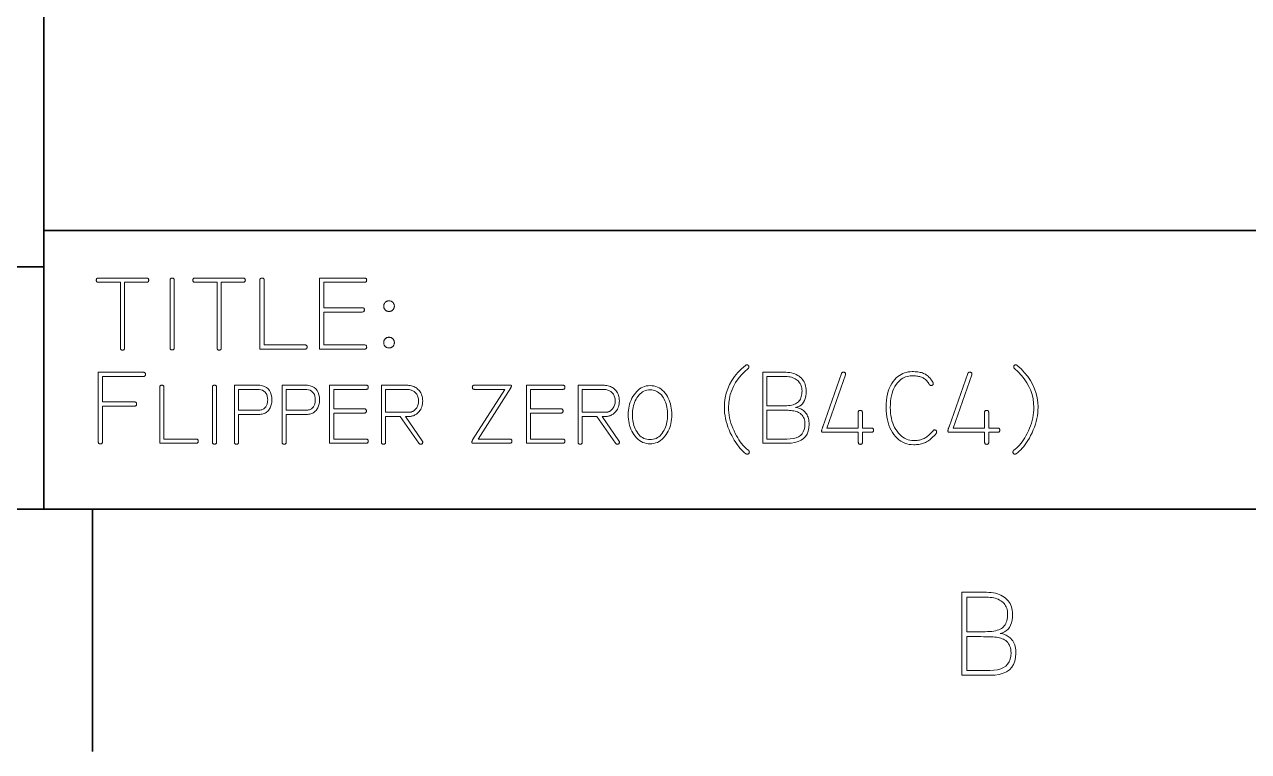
# Model space of a CAD drawing. Extents: x 0 to 297, y 0 to 210.
# Drawn here: x 145.7 to 196.2, y 0 to 30 of the extents above; entities that cross this region are included whole.
import ezdxf

# ---------------------------------------------------------------- set-up
doc = ezdxf.new("R2010")
doc.units = 0

msp = doc.modelspace()

# ---------------------------------------------------------------- linework, layer by layer
at = {"color": 7, "lineweight": 35}
for p, q in [((146.5, 10), (146.5, 60)), ((146.5, 21.5), (287, 21.5)), ((76.5, 20), (146.5, 20)), ((10, 10), (287, 10)), ((146.5, 10), (287, 10))]:
    msp.add_line(p, q, dxfattribs=at)
at = {"color": 7, "lineweight": 35, "ltscale": 0.25}
msp.add_line((148.5, 10), (148.5, 0), dxfattribs=at)
at = {"color": 7, "lineweight": 13}
for points in [[(150.738, 19.361), (149.829, 19.361), (149.829, 16.652), (149.828, 16.635), (149.826, 16.62), (149.821, 16.607), (149.815, 16.596), (149.807, 16.587), (149.798, 16.579), (149.787, 16.573), (149.774, 16.568), (149.759, 16.566), (149.742, 16.565), (149.726, 16.566), (149.711, 16.568), (149.698, 16.573), (149.687, 16.579), (149.677, 16.587), (149.67, 16.596), (149.664, 16.607), (149.659, 16.62), (149.657, 16.635), (149.656, 16.652), (149.656, 19.361), (148.747, 19.361), (148.73, 19.362), (148.716, 19.365), (148.703, 19.369), (148.691, 19.375), (148.682, 19.383), (148.674, 19.393), (148.668, 19.404), (148.664, 19.417), (148.661, 19.432), (148.66, 19.448), (148.661, 19.465), (148.664, 19.479), (148.668, 19.492), (148.674, 19.503), (148.682, 19.513), (148.691, 19.521), (148.703, 19.527), (148.716, 19.531), (148.73, 19.534), (148.747, 19.535), (150.738, 19.535), (150.755, 19.534), (150.769, 19.531), (150.782, 19.527), (150.794, 19.521), (150.803, 19.513), (150.811, 19.503), (150.817, 19.492), (150.821, 19.479), (150.824, 19.465), (150.825, 19.448), (150.824, 19.432), (150.821, 19.417), (150.817, 19.404), (150.811, 19.393), (150.803, 19.383), (150.794, 19.375), (150.782, 19.369), (150.769, 19.365), (150.755, 19.362)], [(151.881, 16.656), (151.88, 16.639), (151.877, 16.625), (151.873, 16.612), (151.867, 16.6), (151.859, 16.591), (151.85, 16.583), (151.839, 16.577), (151.826, 16.573), (151.811, 16.57), (151.794, 16.569), (151.778, 16.57), (151.763, 16.573), (151.75, 16.577), (151.739, 16.583), (151.729, 16.591), (151.722, 16.6), (151.716, 16.612), (151.711, 16.625), (151.709, 16.639), (151.708, 16.656), (151.708, 19.452), (151.709, 19.469), (151.711, 19.484), (151.716, 19.497), (151.722, 19.508), (151.729, 19.517), (151.739, 19.525), (151.75, 19.531), (151.763, 19.535), (151.778, 19.538), (151.794, 19.539), (151.811, 19.538), (151.826, 19.535), (151.839, 19.531), (151.85, 19.525), (151.859, 19.517), (151.867, 19.508), (151.873, 19.497), (151.877, 19.484), (151.88, 19.469), (151.881, 19.452)], [(154.725, 19.361), (153.816, 19.361), (153.816, 16.652), (153.815, 16.635), (153.813, 16.62), (153.808, 16.607), (153.802, 16.596), (153.794, 16.587), (153.785, 16.579), (153.774, 16.573), (153.761, 16.568), (153.746, 16.566), (153.729, 16.565), (153.713, 16.566), (153.698, 16.568), (153.685, 16.573), (153.674, 16.579), (153.665, 16.587), (153.657, 16.596), (153.651, 16.607), (153.646, 16.62), (153.644, 16.635), (153.643, 16.652), (153.643, 19.361), (152.734, 19.361), (152.717, 19.362), (152.703, 19.365), (152.69, 19.369), (152.678, 19.375), (152.669, 19.383), (152.661, 19.393), (152.655, 19.404), (152.651, 19.417), (152.648, 19.432), (152.647, 19.448), (152.648, 19.465), (152.651, 19.479), (152.655, 19.492), (152.661, 19.503), (152.669, 19.513), (152.678, 19.521), (152.69, 19.527), (152.703, 19.531), (152.717, 19.534), (152.734, 19.535), (154.725, 19.535), (154.742, 19.534), (154.756, 19.531), (154.769, 19.527), (154.781, 19.521), (154.79, 19.513), (154.798, 19.503), (154.804, 19.492), (154.808, 19.479), (154.811, 19.465), (154.812, 19.448), (154.811, 19.432), (154.808, 19.417), (154.804, 19.404), (154.798, 19.393), (154.79, 19.383), (154.781, 19.375), (154.769, 19.369), (154.756, 19.365), (154.742, 19.362)], [(157.275, 16.604), (155.413, 16.604), (155.413, 19.452), (155.414, 19.469), (155.417, 19.484), (155.421, 19.497), (155.427, 19.508), (155.435, 19.517), (155.445, 19.525), (155.456, 19.531), (155.469, 19.535), (155.484, 19.538), (155.5, 19.539), (155.516, 19.538), (155.531, 19.535), (155.544, 19.531), (155.555, 19.525), (155.565, 19.517), (155.573, 19.508), (155.579, 19.497), (155.583, 19.484), (155.586, 19.469), (155.587, 19.452), (155.587, 16.777), (157.275, 16.777), (157.291, 16.776), (157.306, 16.774), (157.319, 16.769), (157.33, 16.763), (157.34, 16.755), (157.348, 16.746), (157.354, 16.735), (157.358, 16.722), (157.361, 16.707), (157.361, 16.69), (157.361, 16.674), (157.358, 16.659), (157.354, 16.646), (157.348, 16.635), (157.34, 16.626), (157.33, 16.618), (157.319, 16.612), (157.306, 16.607), (157.291, 16.605)], [(159.734, 16.604), (157.872, 16.604), (157.872, 19.535), (159.734, 19.535), (159.75, 19.534), (159.765, 19.531), (159.778, 19.527), (159.789, 19.521), (159.799, 19.513), (159.806, 19.503), (159.813, 19.492), (159.817, 19.479), (159.819, 19.465), (159.82, 19.448), (159.819, 19.432), (159.817, 19.417), (159.813, 19.404), (159.806, 19.393), (159.799, 19.383), (159.789, 19.375), (159.778, 19.369), (159.765, 19.365), (159.75, 19.362), (159.734, 19.361), (158.045, 19.361), (158.045, 18.31), (159.639, 18.31), (159.655, 18.309), (159.67, 18.306), (159.683, 18.302), (159.694, 18.296), (159.703, 18.288), (159.711, 18.278), (159.717, 18.267), (159.722, 18.254), (159.724, 18.239), (159.725, 18.223), (159.724, 18.206), (159.722, 18.192), (159.717, 18.179), (159.711, 18.168), (159.703, 18.158), (159.694, 18.15), (159.683, 18.144), (159.67, 18.14), (159.655, 18.137), (159.639, 18.136), (158.045, 18.136), (158.045, 16.777), (159.734, 16.777), (159.75, 16.776), (159.765, 16.774), (159.778, 16.769), (159.789, 16.763), (159.799, 16.755), (159.806, 16.746), (159.813, 16.735), (159.817, 16.722), (159.819, 16.707), (159.82, 16.69), (159.819, 16.674), (159.817, 16.659), (159.813, 16.646), (159.806, 16.635), (159.799, 16.626), (159.789, 16.618), (159.778, 16.612), (159.765, 16.607), (159.75, 16.605)], [(160.963, 18.379), (160.963, 18.361), (160.961, 18.343), (160.957, 18.327), (160.953, 18.31), (160.947, 18.294), (160.94, 18.279), (160.931, 18.264), (160.922, 18.25), (160.911, 18.236), (160.898, 18.223), (160.885, 18.211), (160.871, 18.2), (160.857, 18.19), (160.842, 18.181), (160.827, 18.174), (160.811, 18.168), (160.795, 18.164), (160.778, 18.161), (160.76, 18.159), (160.742, 18.158), (160.725, 18.159), (160.707, 18.161), (160.69, 18.164), (160.674, 18.168), (160.658, 18.174), (160.643, 18.181), (160.628, 18.19), (160.614, 18.2), (160.6, 18.211), (160.587, 18.223), (160.574, 18.236), (160.563, 18.25), (160.553, 18.264), (160.545, 18.279), (160.538, 18.294), (160.532, 18.31), (160.527, 18.327), (160.524, 18.343), (160.522, 18.361), (160.522, 18.379), (160.522, 18.397), (160.524, 18.414), (160.527, 18.431), (160.532, 18.447), (160.538, 18.463), (160.545, 18.479), (160.553, 18.493), (160.563, 18.508), (160.574, 18.521), (160.587, 18.535), (160.6, 18.547), (160.614, 18.558), (160.628, 18.568), (160.643, 18.576), (160.658, 18.583), (160.674, 18.589), (160.69, 18.594), (160.707, 18.597), (160.725, 18.599), (160.742, 18.6), (160.76, 18.599), (160.778, 18.597), (160.795, 18.594), (160.811, 18.589), (160.827, 18.583), (160.842, 18.576), (160.857, 18.568), (160.871, 18.558), (160.885, 18.547), (160.898, 18.535), (160.911, 18.521), (160.922, 18.508), (160.931, 18.493), (160.94, 18.479), (160.947, 18.463), (160.953, 18.447), (160.957, 18.431), (160.961, 18.414), (160.963, 18.397)], [(160.963, 16.872), (160.963, 16.854), (160.961, 16.837), (160.957, 16.82), (160.953, 16.804), (160.947, 16.788), (160.94, 16.773), (160.931, 16.758), (160.922, 16.743), (160.911, 16.73), (160.898, 16.716), (160.885, 16.704), (160.871, 16.693), (160.857, 16.683), (160.842, 16.675), (160.827, 16.668), (160.811, 16.662), (160.795, 16.657), (160.778, 16.654), (160.76, 16.652), (160.742, 16.652), (160.725, 16.652), (160.707, 16.654), (160.69, 16.657), (160.674, 16.662), (160.658, 16.668), (160.643, 16.675), (160.628, 16.683), (160.614, 16.693), (160.6, 16.704), (160.587, 16.716), (160.574, 16.73), (160.563, 16.743), (160.553, 16.758), (160.545, 16.773), (160.538, 16.788), (160.532, 16.804), (160.527, 16.82), (160.524, 16.837), (160.522, 16.854), (160.522, 16.872), (160.522, 16.89), (160.524, 16.908), (160.527, 16.925), (160.532, 16.941), (160.538, 16.957), (160.545, 16.972), (160.553, 16.987), (160.563, 17.001), (160.574, 17.015), (160.587, 17.028), (160.6, 17.04), (160.614, 17.052), (160.628, 17.061), (160.643, 17.07), (160.658, 17.077), (160.674, 17.083), (160.69, 17.087), (160.707, 17.09), (160.725, 17.092), (160.742, 17.093), (160.76, 17.092), (160.778, 17.09), (160.795, 17.087), (160.811, 17.083), (160.827, 17.077), (160.842, 17.07), (160.857, 17.061), (160.871, 17.052), (160.885, 17.04), (160.898, 17.028), (160.911, 17.015), (160.922, 17.001), (160.931, 16.987), (160.94, 16.972), (160.947, 16.957), (160.953, 16.941), (160.957, 16.925), (160.961, 16.908), (160.963, 16.89)], [(175.574, 12.429), (175.581, 12.423), (175.588, 12.417), (175.593, 12.411), (175.599, 12.405), (175.603, 12.398), (175.606, 12.391), (175.609, 12.384), (175.611, 12.376), (175.612, 12.368), (175.613, 12.359), (175.612, 12.343), (175.609, 12.328), (175.604, 12.315), (175.598, 12.304), (175.59, 12.294), (175.58, 12.287), (175.568, 12.281), (175.554, 12.276), (175.539, 12.274), (175.522, 12.273), (175.516, 12.273), (175.511, 12.273), (175.506, 12.274), (175.501, 12.275), (175.496, 12.277), (175.49, 12.279), (175.485, 12.281), (175.48, 12.284), (175.475, 12.287), (175.47, 12.29), (175.406, 12.34), (175.344, 12.395), (175.283, 12.455), (175.222, 12.521), (175.163, 12.593), (175.106, 12.67), (175.049, 12.753), (174.993, 12.841), (174.939, 12.935), (174.885, 13.035), (174.828, 13.152), (174.776, 13.27), (174.731, 13.387), (174.691, 13.504), (174.658, 13.621), (174.631, 13.738), (174.61, 13.855), (174.594, 13.971), (174.585, 14.087), (174.582, 14.203), (174.591, 14.402), (174.617, 14.595), (174.66, 14.783), (174.721, 14.965), (174.799, 15.141), (174.894, 15.311), (175.007, 15.476), (175.136, 15.634), (175.284, 15.788), (175.448, 15.935), (175.453, 15.939), (175.459, 15.943), (175.464, 15.946), (175.47, 15.949), (175.475, 15.951), (175.481, 15.953), (175.487, 15.955), (175.492, 15.956), (175.498, 15.956), (175.504, 15.957), (175.521, 15.956), (175.535, 15.953), (175.548, 15.949), (175.56, 15.942), (175.569, 15.934), (175.577, 15.924), (175.583, 15.912), (175.587, 15.899), (175.59, 15.883), (175.591, 15.866), (175.591, 15.859), (175.59, 15.852), (175.588, 15.846), (175.586, 15.839), (175.583, 15.833), (175.58, 15.827), (175.576, 15.822), (175.572, 15.816), (175.566, 15.81), (175.561, 15.805), (175.408, 15.668), (175.271, 15.525), (175.15, 15.377), (175.045, 15.224), (174.957, 15.066), (174.884, 14.903), (174.828, 14.735), (174.788, 14.561), (174.763, 14.383), (174.755, 14.199), (174.758, 14.093), (174.766, 13.986), (174.78, 13.878), (174.8, 13.771), (174.825, 13.663), (174.855, 13.555), (174.891, 13.447), (174.933, 13.339), (174.98, 13.23), (175.032, 13.121), (175.082, 13.029), (175.132, 12.941), (175.183, 12.859), (175.235, 12.782), (175.289, 12.71), (175.344, 12.643), (175.399, 12.582), (175.456, 12.526), (175.514, 12.474)], [(183.323, 13.126), (183.279, 13.074), (183.236, 13.026), (183.192, 12.982), (183.149, 12.94), (183.105, 12.902), (183.061, 12.866), (183.017, 12.834), (182.973, 12.806), (182.929, 12.78), (182.885, 12.758), (182.845, 12.739), (182.802, 12.722), (182.758, 12.707), (182.711, 12.694), (182.663, 12.683), (182.614, 12.674), (182.562, 12.667), (182.508, 12.662), (182.453, 12.659), (182.396, 12.658), (182.298, 12.662), (182.204, 12.675), (182.113, 12.696), (182.026, 12.726), (181.943, 12.764), (181.863, 12.81), (181.786, 12.865), (181.713, 12.928), (181.644, 13), (181.578, 13.08), (181.517, 13.167), (181.463, 13.26), (181.415, 13.358), (181.373, 13.462), (181.338, 13.571), (181.309, 13.686), (181.286, 13.806), (181.27, 13.931), (181.261, 14.062), (181.258, 14.199), (181.261, 14.348), (181.272, 14.489), (181.29, 14.623), (181.315, 14.75), (181.347, 14.869), (181.387, 14.981), (181.434, 15.085), (181.488, 15.183), (181.549, 15.273), (181.617, 15.355), (181.677, 15.416), (181.739, 15.47), (181.804, 15.518), (181.872, 15.56), (181.942, 15.595), (182.014, 15.624), (182.088, 15.646), (182.165, 15.663), (182.245, 15.672), (182.327, 15.675), (182.391, 15.674), (182.453, 15.672), (182.511, 15.668), (182.566, 15.661), (182.619, 15.654), (182.669, 15.644), (182.715, 15.633), (182.759, 15.62), (182.8, 15.605), (182.838, 15.589), (182.878, 15.567), (182.917, 15.543), (182.955, 15.515), (182.991, 15.484), (183.027, 15.45), (183.062, 15.413), (183.095, 15.373), (183.127, 15.33), (183.158, 15.283), (183.188, 15.234), (183.191, 15.229), (183.193, 15.225), (183.195, 15.221), (183.197, 15.216), (183.198, 15.212), (183.199, 15.208), (183.2, 15.203), (183.201, 15.199), (183.201, 15.195), (183.201, 15.19), (183.2, 15.174), (183.198, 15.159), (183.193, 15.146), (183.187, 15.135), (183.179, 15.126), (183.169, 15.118), (183.157, 15.112), (183.143, 15.107), (183.128, 15.105), (183.11, 15.104), (183.102, 15.104), (183.094, 15.106), (183.086, 15.108), (183.079, 15.111), (183.071, 15.115), (183.065, 15.119), (183.058, 15.125), (183.052, 15.132), (183.046, 15.139), (183.041, 15.147), (183.016, 15.187), (182.991, 15.224), (182.964, 15.258), (182.936, 15.291), (182.907, 15.32), (182.877, 15.348), (182.846, 15.373), (182.814, 15.395), (182.781, 15.415), (182.747, 15.433), (182.715, 15.446), (182.681, 15.458), (182.645, 15.468), (182.607, 15.477), (182.566, 15.485), (182.523, 15.491), (182.477, 15.496), (182.43, 15.499), (182.379, 15.501), (182.327, 15.502), (182.257, 15.499), (182.189, 15.491), (182.124, 15.476), (182.061, 15.456), (182, 15.431), (181.941, 15.399), (181.885, 15.362), (181.831, 15.319), (181.779, 15.271), (181.729, 15.216), (181.673, 15.143), (181.622, 15.064), (181.577, 14.978), (181.538, 14.885), (181.505, 14.787), (181.479, 14.682), (181.458, 14.571), (181.443, 14.453), (181.434, 14.329), (181.431, 14.199), (181.434, 14.08), (181.442, 13.966), (181.456, 13.856), (181.475, 13.75), (181.5, 13.649), (181.53, 13.553), (181.566, 13.461), (181.608, 13.374), (181.655, 13.291), (181.708, 13.212), (181.765, 13.14), (181.824, 13.075), (181.887, 13.018), (181.952, 12.968), (182.021, 12.926), (182.092, 12.892), (182.166, 12.865), (182.243, 12.846), (182.322, 12.835), (182.405, 12.831), (182.453, 12.832), (182.499, 12.835), (182.545, 12.839), (182.589, 12.845), (182.632, 12.853), (182.673, 12.863), (182.713, 12.875), (182.752, 12.888), (182.79, 12.903), (182.827, 12.92), (182.863, 12.939), (182.899, 12.961), (182.935, 12.986), (182.972, 13.013), (183.008, 13.044), (183.045, 13.077), (183.082, 13.113), (183.118, 13.152), (183.155, 13.194), (183.193, 13.238), (183.198, 13.244), (183.203, 13.249), (183.209, 13.254), (183.215, 13.257), (183.221, 13.261), (183.227, 13.264), (183.233, 13.266), (183.24, 13.267), (183.246, 13.268), (183.253, 13.268), (183.271, 13.268), (183.286, 13.265), (183.3, 13.261), (183.311, 13.255), (183.321, 13.247), (183.33, 13.237), (183.336, 13.226), (183.341, 13.213), (183.343, 13.198), (183.344, 13.182), (183.344, 13.176), (183.343, 13.17), (183.342, 13.164), (183.341, 13.158), (183.339, 13.153), (183.336, 13.147), (183.334, 13.142), (183.33, 13.136), (183.327, 13.131)], [(187.526, 14.203), (187.523, 14.087), (187.514, 13.97), (187.499, 13.853), (187.477, 13.736), (187.45, 13.619), (187.417, 13.502), (187.377, 13.385), (187.332, 13.268), (187.281, 13.152), (187.223, 13.035), (187.169, 12.934), (187.113, 12.84), (187.056, 12.751), (186.999, 12.668), (186.939, 12.591), (186.879, 12.519), (186.817, 12.453), (186.755, 12.393), (186.691, 12.339), (186.626, 12.29), (186.621, 12.287), (186.617, 12.284), (186.612, 12.281), (186.608, 12.279), (186.603, 12.277), (186.598, 12.275), (186.593, 12.274), (186.588, 12.273), (186.583, 12.273), (186.578, 12.273), (186.561, 12.274), (186.547, 12.276), (186.534, 12.281), (186.523, 12.287), (186.513, 12.294), (186.505, 12.304), (186.499, 12.315), (186.495, 12.328), (186.492, 12.343), (186.491, 12.359), (186.492, 12.368), (186.493, 12.376), (186.495, 12.384), (186.498, 12.391), (186.501, 12.398), (186.505, 12.405), (186.51, 12.411), (186.516, 12.417), (186.523, 12.423), (186.53, 12.429), (186.59, 12.474), (186.649, 12.526), (186.707, 12.582), (186.763, 12.643), (186.818, 12.71), (186.872, 12.782), (186.925, 12.859), (186.976, 12.941), (187.027, 13.029), (187.076, 13.121), (187.128, 13.229), (187.176, 13.337), (187.217, 13.445), (187.253, 13.553), (187.284, 13.661), (187.308, 13.769), (187.328, 13.877), (187.342, 13.984), (187.35, 14.092), (187.353, 14.199), (187.345, 14.381), (187.321, 14.558), (187.281, 14.731), (187.225, 14.899), (187.153, 15.062), (187.064, 15.22), (186.96, 15.373), (186.84, 15.522), (186.704, 15.666), (186.552, 15.805), (186.546, 15.81), (186.541, 15.816), (186.536, 15.822), (186.533, 15.827), (186.529, 15.833), (186.526, 15.839), (186.524, 15.846), (186.523, 15.852), (186.522, 15.859), (186.522, 15.866), (186.523, 15.883), (186.525, 15.899), (186.529, 15.912), (186.535, 15.924), (186.543, 15.934), (186.553, 15.942), (186.564, 15.949), (186.577, 15.953), (186.592, 15.956), (186.608, 15.957), (186.614, 15.956), (186.62, 15.956), (186.626, 15.955), (186.632, 15.953), (186.637, 15.951), (186.643, 15.949), (186.649, 15.946), (186.654, 15.943), (186.659, 15.939), (186.665, 15.935), (186.828, 15.786), (186.975, 15.632), (187.104, 15.472), (187.216, 15.307), (187.311, 15.136), (187.388, 14.961), (187.448, 14.779), (187.492, 14.593), (187.517, 14.401)], [(150.604, 15.476), (148.916, 15.476), (148.916, 14.424), (150.236, 14.424), (150.252, 14.423), (150.267, 14.421), (150.28, 14.416), (150.291, 14.41), (150.301, 14.403), (150.309, 14.393), (150.315, 14.382), (150.319, 14.369), (150.322, 14.354), (150.323, 14.338), (150.322, 14.321), (150.319, 14.306), (150.315, 14.294), (150.309, 14.282), (150.301, 14.273), (150.291, 14.265), (150.28, 14.259), (150.267, 14.255), (150.252, 14.252), (150.236, 14.251), (148.916, 14.251), (148.916, 12.779), (148.915, 12.763), (148.912, 12.748), (148.908, 12.735), (148.902, 12.724), (148.894, 12.714), (148.884, 12.706), (148.873, 12.7), (148.86, 12.696), (148.845, 12.694), (148.829, 12.693), (148.813, 12.694), (148.798, 12.696), (148.785, 12.7), (148.774, 12.706), (148.764, 12.714), (148.756, 12.724), (148.75, 12.735), (148.746, 12.748), (148.743, 12.763), (148.742, 12.779), (148.742, 15.649), (150.604, 15.649), (150.62, 15.648), (150.635, 15.646), (150.648, 15.642), (150.659, 15.635), (150.669, 15.628), (150.677, 15.618), (150.683, 15.607), (150.687, 15.594), (150.69, 15.579), (150.69, 15.563), (150.69, 15.546), (150.687, 15.532), (150.683, 15.519), (150.677, 15.507), (150.669, 15.498), (150.659, 15.49), (150.648, 15.484), (150.635, 15.48), (150.62, 15.477)], [(178.08, 13.498), (178.071, 13.35), (178.043, 13.217), (177.997, 13.1), (177.933, 12.999), (177.851, 12.913), (177.75, 12.843), (177.63, 12.789), (177.493, 12.75), (177.337, 12.726), (177.162, 12.719), (176.167, 12.719), (176.167, 15.654), (177.041, 15.654), (177.125, 15.652), (177.205, 15.645), (177.282, 15.635), (177.355, 15.62), (177.424, 15.601), (177.489, 15.578), (177.551, 15.551), (177.609, 15.519), (177.664, 15.484), (177.714, 15.444), (177.761, 15.4), (177.802, 15.354), (177.839, 15.305), (177.871, 15.253), (177.898, 15.199), (177.92, 15.141), (177.937, 15.081), (177.949, 15.018), (177.956, 14.952), (177.959, 14.883), (177.954, 14.769), (177.941, 14.665), (177.92, 14.571), (177.889, 14.487), (177.85, 14.413), (177.801, 14.35), (177.745, 14.297), (177.679, 14.254), (177.605, 14.222), (177.522, 14.199), (177.568, 14.191), (177.613, 14.181), (177.656, 14.168), (177.697, 14.153), (177.736, 14.135), (177.773, 14.115), (177.808, 14.093), (177.842, 14.069), (177.873, 14.042), (177.903, 14.013), (177.936, 13.974), (177.966, 13.933), (177.993, 13.888), (178.016, 13.841), (178.036, 13.791), (178.052, 13.738), (178.064, 13.682), (178.073, 13.624), (178.078, 13.562)], [(177.786, 14.887), (177.784, 14.942), (177.778, 14.995), (177.768, 15.045), (177.754, 15.092), (177.736, 15.137), (177.714, 15.18), (177.688, 15.22), (177.658, 15.257), (177.624, 15.292), (177.587, 15.325), (177.545, 15.354), (177.501, 15.381), (177.454, 15.404), (177.404, 15.424), (177.351, 15.442), (177.295, 15.456), (177.236, 15.466), (177.174, 15.474), (177.109, 15.479), (177.041, 15.481), (176.34, 15.481), (176.34, 14.26), (176.993, 14.26), (177.077, 14.261), (177.155, 14.265), (177.228, 14.272), (177.297, 14.282), (177.36, 14.295), (177.419, 14.31), (177.473, 14.329), (177.521, 14.35), (177.565, 14.374), (177.604, 14.4), (177.638, 14.431), (177.669, 14.465), (177.697, 14.503), (177.72, 14.546), (177.74, 14.593), (177.757, 14.643), (177.769, 14.698), (177.778, 14.757), (177.784, 14.82)], [(180.652, 13.173), (180.284, 13.173), (180.284, 12.762), (180.283, 12.745), (180.28, 12.731), (180.276, 12.718), (180.27, 12.706), (180.262, 12.697), (180.252, 12.689), (180.241, 12.683), (180.228, 12.679), (180.213, 12.676), (180.197, 12.675), (180.181, 12.676), (180.166, 12.679), (180.153, 12.683), (180.142, 12.689), (180.132, 12.697), (180.124, 12.706), (180.118, 12.718), (180.114, 12.731), (180.111, 12.745), (180.11, 12.762), (180.11, 13.173), (178.643, 13.173), (178.634, 13.174), (178.626, 13.175), (178.619, 13.178), (178.612, 13.181), (178.607, 13.186), (178.603, 13.192), (178.6, 13.199), (178.597, 13.206), (178.596, 13.215), (178.595, 13.225), (178.596, 13.235), (178.597, 13.246), (178.6, 13.259), (178.603, 13.274), (178.607, 13.291), (178.612, 13.31), (178.619, 13.33), (178.626, 13.353), (178.634, 13.377), (178.643, 13.403), (179.418, 15.597), (179.422, 15.608), (179.428, 15.618), (179.434, 15.626), (179.441, 15.633), (179.448, 15.64), (179.456, 15.645), (179.465, 15.649), (179.475, 15.651), (179.485, 15.653), (179.496, 15.654), (179.513, 15.653), (179.528, 15.65), (179.542, 15.646), (179.554, 15.64), (179.564, 15.632), (179.572, 15.623), (179.578, 15.611), (179.583, 15.598), (179.586, 15.584), (179.587, 15.567), (179.587, 15.564), (179.586, 15.562), (179.586, 15.559), (179.586, 15.556), (179.585, 15.553), (179.585, 15.55), (179.584, 15.547), (179.584, 15.544), (179.583, 15.54), (179.582, 15.537), (178.816, 13.346), (180.106, 13.346), (180.106, 13.991), (180.107, 14.008), (180.11, 14.023), (180.114, 14.035), (180.12, 14.047), (180.128, 14.056), (180.137, 14.064), (180.148, 14.07), (180.161, 14.074), (180.176, 14.077), (180.193, 14.078), (180.209, 14.077), (180.224, 14.074), (180.237, 14.07), (180.248, 14.064), (180.258, 14.056), (180.265, 14.047), (180.271, 14.035), (180.276, 14.023), (180.278, 14.008), (180.279, 13.991), (180.279, 13.346), (180.652, 13.346), (180.668, 13.345), (180.683, 13.343), (180.696, 13.339), (180.707, 13.332), (180.716, 13.325), (180.724, 13.315), (180.73, 13.304), (180.735, 13.291), (180.737, 13.276), (180.738, 13.26), (180.737, 13.243), (180.735, 13.229), (180.73, 13.216), (180.724, 13.204), (180.716, 13.195), (180.707, 13.187), (180.696, 13.181), (180.683, 13.177), (180.668, 13.174)], [(185.864, 13.173), (185.496, 13.173), (185.496, 12.762), (185.495, 12.745), (185.492, 12.731), (185.488, 12.718), (185.482, 12.706), (185.474, 12.697), (185.465, 12.689), (185.453, 12.683), (185.44, 12.679), (185.426, 12.676), (185.409, 12.675), (185.393, 12.676), (185.378, 12.679), (185.365, 12.683), (185.354, 12.689), (185.344, 12.697), (185.336, 12.706), (185.33, 12.718), (185.326, 12.731), (185.323, 12.745), (185.323, 12.762), (185.323, 13.173), (183.855, 13.173), (183.846, 13.174), (183.838, 13.175), (183.831, 13.178), (183.824, 13.181), (183.819, 13.186), (183.815, 13.192), (183.812, 13.199), (183.809, 13.206), (183.808, 13.215), (183.807, 13.225), (183.808, 13.235), (183.809, 13.246), (183.812, 13.259), (183.815, 13.274), (183.819, 13.291), (183.824, 13.31), (183.831, 13.33), (183.838, 13.353), (183.846, 13.377), (183.855, 13.403), (184.63, 15.597), (184.635, 15.608), (184.64, 15.618), (184.646, 15.626), (184.653, 15.633), (184.66, 15.64), (184.668, 15.645), (184.677, 15.649), (184.687, 15.651), (184.697, 15.653), (184.708, 15.654), (184.725, 15.653), (184.741, 15.65), (184.754, 15.646), (184.766, 15.64), (184.776, 15.632), (184.784, 15.623), (184.791, 15.611), (184.795, 15.598), (184.798, 15.584), (184.799, 15.567), (184.799, 15.564), (184.799, 15.562), (184.798, 15.559), (184.798, 15.556), (184.798, 15.553), (184.797, 15.55), (184.797, 15.547), (184.796, 15.544), (184.795, 15.54), (184.794, 15.537), (184.028, 13.346), (185.318, 13.346), (185.318, 13.991), (185.319, 14.008), (185.322, 14.023), (185.326, 14.035), (185.332, 14.047), (185.34, 14.056), (185.349, 14.064), (185.361, 14.07), (185.374, 14.074), (185.388, 14.077), (185.405, 14.078), (185.421, 14.077), (185.436, 14.074), (185.449, 14.07), (185.46, 14.064), (185.47, 14.056), (185.477, 14.047), (185.484, 14.035), (185.488, 14.023), (185.49, 14.008), (185.491, 13.991), (185.491, 13.346), (185.864, 13.346), (185.88, 13.345), (185.895, 13.343), (185.908, 13.339), (185.919, 13.332), (185.929, 13.325), (185.936, 13.315), (185.942, 13.304), (185.947, 13.291), (185.949, 13.276), (185.95, 13.26), (185.949, 13.243), (185.947, 13.229), (185.942, 13.216), (185.936, 13.204), (185.929, 13.195), (185.919, 13.187), (185.908, 13.181), (185.895, 13.177), (185.88, 13.174)], [(152.786, 12.719), (151.279, 12.719), (151.279, 15.03), (151.28, 15.047), (151.283, 15.061), (151.287, 15.074), (151.293, 15.086), (151.301, 15.095), (151.31, 15.103), (151.322, 15.109), (151.335, 15.113), (151.349, 15.116), (151.366, 15.117), (151.382, 15.116), (151.397, 15.113), (151.41, 15.109), (151.421, 15.103), (151.431, 15.095), (151.439, 15.086), (151.445, 15.074), (151.449, 15.061), (151.452, 15.047), (151.452, 15.03), (151.452, 12.892), (152.786, 12.892), (152.802, 12.891), (152.817, 12.888), (152.83, 12.884), (152.841, 12.878), (152.851, 12.87), (152.858, 12.861), (152.865, 12.849), (152.869, 12.836), (152.871, 12.822), (152.872, 12.805), (152.871, 12.789), (152.869, 12.774), (152.865, 12.761), (152.858, 12.75), (152.851, 12.74), (152.841, 12.732), (152.83, 12.726), (152.817, 12.722), (152.802, 12.719)], [(153.626, 12.771), (153.625, 12.754), (153.622, 12.739), (153.618, 12.726), (153.612, 12.715), (153.604, 12.706), (153.594, 12.698), (153.583, 12.692), (153.57, 12.687), (153.555, 12.685), (153.539, 12.684), (153.523, 12.685), (153.508, 12.687), (153.495, 12.692), (153.484, 12.698), (153.474, 12.706), (153.466, 12.715), (153.46, 12.726), (153.456, 12.739), (153.453, 12.754), (153.452, 12.771), (153.452, 15.03), (153.453, 15.047), (153.456, 15.061), (153.46, 15.074), (153.466, 15.086), (153.474, 15.095), (153.484, 15.103), (153.495, 15.109), (153.508, 15.113), (153.523, 15.116), (153.539, 15.117), (153.555, 15.116), (153.57, 15.113), (153.583, 15.109), (153.594, 15.103), (153.604, 15.095), (153.612, 15.086), (153.618, 15.074), (153.622, 15.061), (153.625, 15.047), (153.626, 15.03)], [(155.907, 14.502), (155.906, 14.45), (155.901, 14.401), (155.894, 14.353), (155.884, 14.307), (155.871, 14.263), (155.855, 14.221), (155.837, 14.181), (155.815, 14.143), (155.791, 14.107), (155.764, 14.074), (155.734, 14.042), (155.702, 14.014), (155.667, 13.99), (155.63, 13.968), (155.591, 13.95), (155.549, 13.935), (155.505, 13.924), (155.458, 13.916), (155.409, 13.911), (155.357, 13.909), (154.535, 13.909), (154.535, 12.766), (154.534, 12.75), (154.531, 12.735), (154.527, 12.722), (154.521, 12.711), (154.513, 12.701), (154.503, 12.694), (154.492, 12.687), (154.479, 12.683), (154.465, 12.681), (154.448, 12.68), (154.432, 12.681), (154.417, 12.683), (154.404, 12.687), (154.393, 12.694), (154.383, 12.701), (154.375, 12.711), (154.369, 12.722), (154.365, 12.735), (154.362, 12.75), (154.361, 12.766), (154.361, 15.117), (155.297, 15.117), (155.413, 15.111), (155.516, 15.092), (155.608, 15.062), (155.687, 15.019), (155.754, 14.963), (155.809, 14.896), (155.852, 14.816), (155.883, 14.723), (155.901, 14.619)], [(155.734, 14.502), (155.729, 14.586), (155.716, 14.661), (155.694, 14.727), (155.664, 14.785), (155.624, 14.833), (155.576, 14.873), (155.52, 14.904), (155.454, 14.926), (155.38, 14.939), (155.297, 14.944), (154.535, 14.944), (154.535, 14.082), (155.357, 14.082), (155.393, 14.083), (155.426, 14.087), (155.459, 14.093), (155.489, 14.101), (155.518, 14.111), (155.545, 14.124), (155.57, 14.14), (155.594, 14.157), (155.616, 14.177), (155.636, 14.199), (155.655, 14.223), (155.671, 14.249), (155.686, 14.275), (155.699, 14.304), (155.709, 14.333), (155.718, 14.364), (155.725, 14.397), (155.73, 14.43), (155.733, 14.466)], [(157.872, 14.502), (157.871, 14.45), (157.867, 14.401), (157.859, 14.353), (157.849, 14.307), (157.837, 14.263), (157.821, 14.221), (157.802, 14.181), (157.781, 14.143), (157.757, 14.107), (157.729, 14.074), (157.7, 14.042), (157.667, 14.014), (157.633, 13.99), (157.596, 13.968), (157.556, 13.95), (157.514, 13.935), (157.47, 13.924), (157.423, 13.916), (157.374, 13.911), (157.323, 13.909), (156.5, 13.909), (156.5, 12.766), (156.499, 12.75), (156.497, 12.735), (156.492, 12.722), (156.486, 12.711), (156.478, 12.701), (156.469, 12.694), (156.458, 12.687), (156.445, 12.683), (156.43, 12.681), (156.413, 12.68), (156.397, 12.681), (156.382, 12.683), (156.369, 12.687), (156.358, 12.694), (156.348, 12.701), (156.341, 12.711), (156.335, 12.722), (156.33, 12.735), (156.328, 12.75), (156.327, 12.766), (156.327, 15.117), (157.262, 15.117), (157.378, 15.111), (157.482, 15.092), (157.573, 15.062), (157.653, 15.019), (157.72, 14.963), (157.775, 14.896), (157.817, 14.816), (157.848, 14.723), (157.866, 14.619)], [(157.699, 14.502), (157.695, 14.586), (157.682, 14.661), (157.66, 14.727), (157.629, 14.785), (157.59, 14.833), (157.542, 14.873), (157.485, 14.904), (157.419, 14.926), (157.345, 14.939), (157.262, 14.944), (156.5, 14.944), (156.5, 14.082), (157.323, 14.082), (157.358, 14.083), (157.392, 14.087), (157.424, 14.093), (157.454, 14.101), (157.483, 14.111), (157.51, 14.124), (157.536, 14.14), (157.559, 14.157), (157.581, 14.177), (157.602, 14.199), (157.62, 14.223), (157.637, 14.249), (157.651, 14.275), (157.664, 14.304), (157.675, 14.333), (157.684, 14.364), (157.69, 14.397), (157.695, 14.43), (157.698, 14.466)], [(159.799, 12.719), (158.292, 12.719), (158.292, 15.117), (159.799, 15.117), (159.815, 15.116), (159.83, 15.113), (159.843, 15.109), (159.854, 15.103), (159.864, 15.095), (159.871, 15.086), (159.877, 15.074), (159.882, 15.061), (159.884, 15.047), (159.885, 15.03), (159.884, 15.014), (159.882, 14.999), (159.877, 14.986), (159.871, 14.975), (159.864, 14.965), (159.854, 14.958), (159.843, 14.952), (159.83, 14.947), (159.815, 14.945), (159.799, 14.944), (158.465, 14.944), (158.465, 14.139), (159.721, 14.139), (159.737, 14.138), (159.752, 14.135), (159.765, 14.131), (159.776, 14.125), (159.786, 14.117), (159.794, 14.107), (159.8, 14.096), (159.804, 14.083), (159.806, 14.068), (159.807, 14.052), (159.806, 14.035), (159.804, 14.021), (159.8, 14.008), (159.794, 13.997), (159.786, 13.987), (159.776, 13.979), (159.765, 13.973), (159.752, 13.969), (159.737, 13.966), (159.721, 13.965), (158.465, 13.965), (158.465, 12.892), (159.799, 12.892), (159.815, 12.891), (159.83, 12.888), (159.843, 12.884), (159.854, 12.878), (159.864, 12.87), (159.871, 12.861), (159.877, 12.849), (159.882, 12.836), (159.884, 12.822), (159.885, 12.805), (159.884, 12.789), (159.882, 12.774), (159.877, 12.761), (159.871, 12.75), (159.864, 12.74), (159.854, 12.732), (159.843, 12.726), (159.83, 12.722), (159.815, 12.719)], [(162.132, 14.472), (162.13, 14.404), (162.123, 14.34), (162.111, 14.279), (162.095, 14.222), (162.075, 14.168), (162.049, 14.117), (162.02, 14.07), (161.985, 14.026), (161.946, 13.985), (161.903, 13.948), (161.871, 13.925), (161.839, 13.904), (161.808, 13.886), (161.777, 13.87), (161.746, 13.857), (161.715, 13.846), (161.685, 13.838), (161.655, 13.832), (161.625, 13.828), (161.595, 13.827), (161.422, 13.827), (162.115, 12.823), (162.118, 12.817), (162.121, 12.812), (162.124, 12.807), (162.126, 12.802), (162.128, 12.797), (162.129, 12.791), (162.13, 12.786), (162.131, 12.781), (162.132, 12.776), (162.132, 12.771), (162.131, 12.753), (162.128, 12.738), (162.124, 12.724), (162.117, 12.712), (162.109, 12.702), (162.099, 12.694), (162.087, 12.688), (162.074, 12.683), (162.058, 12.681), (162.041, 12.68), (162.033, 12.68), (162.026, 12.681), (162.019, 12.683), (162.012, 12.686), (162.005, 12.689), (161.999, 12.694), (161.993, 12.699), (161.987, 12.705), (161.982, 12.711), (161.976, 12.719), (161.206, 13.827), (160.6, 13.827), (160.6, 12.766), (160.599, 12.75), (160.596, 12.735), (160.592, 12.722), (160.586, 12.711), (160.578, 12.701), (160.568, 12.694), (160.557, 12.687), (160.544, 12.683), (160.529, 12.681), (160.513, 12.68), (160.497, 12.681), (160.482, 12.683), (160.469, 12.687), (160.458, 12.694), (160.448, 12.701), (160.44, 12.711), (160.434, 12.722), (160.43, 12.735), (160.427, 12.75), (160.426, 12.766), (160.426, 15.117), (161.457, 15.117), (161.512, 15.115), (161.565, 15.11), (161.617, 15.102), (161.667, 15.091), (161.714, 15.077), (161.76, 15.059), (161.804, 15.038), (161.846, 15.014), (161.886, 14.987), (161.924, 14.957), (161.964, 14.92), (161.999, 14.881), (162.03, 14.839), (162.057, 14.794), (162.08, 14.747), (162.099, 14.697), (162.113, 14.645), (162.124, 14.59), (162.13, 14.532)], [(161.959, 14.472), (161.957, 14.516), (161.953, 14.558), (161.945, 14.598), (161.935, 14.637), (161.921, 14.673), (161.904, 14.708), (161.885, 14.74), (161.862, 14.771), (161.836, 14.8), (161.807, 14.827), (161.779, 14.849), (161.749, 14.869), (161.718, 14.886), (161.685, 14.902), (161.65, 14.915), (161.615, 14.925), (161.577, 14.933), (161.539, 14.939), (161.498, 14.943), (161.457, 14.944), (160.6, 14.944), (160.6, 14), (161.595, 14), (161.615, 14.001), (161.635, 14.004), (161.656, 14.009), (161.676, 14.015), (161.697, 14.024), (161.718, 14.034), (161.739, 14.047), (161.76, 14.061), (161.781, 14.077), (161.803, 14.095), (161.833, 14.122), (161.859, 14.152), (161.883, 14.184), (161.903, 14.218), (161.92, 14.254), (161.934, 14.293), (161.945, 14.334), (161.953, 14.378), (161.957, 14.424)], [(165.768, 15.009), (164.422, 12.892), (165.725, 12.892), (165.742, 12.891), (165.756, 12.888), (165.769, 12.884), (165.781, 12.878), (165.79, 12.87), (165.798, 12.861), (165.804, 12.849), (165.808, 12.836), (165.811, 12.822), (165.812, 12.805), (165.811, 12.789), (165.808, 12.774), (165.804, 12.761), (165.798, 12.75), (165.79, 12.74), (165.781, 12.732), (165.769, 12.726), (165.756, 12.722), (165.742, 12.719), (165.725, 12.719), (164.206, 12.719), (164.197, 12.719), (164.19, 12.72), (164.184, 12.723), (164.178, 12.726), (164.173, 12.729), (164.169, 12.734), (164.166, 12.74), (164.164, 12.746), (164.163, 12.754), (164.162, 12.762), (164.163, 12.771), (164.164, 12.781), (164.165, 12.79), (164.167, 12.8), (164.17, 12.81), (164.173, 12.819), (164.177, 12.829), (164.182, 12.838), (164.187, 12.848), (164.193, 12.857), (165.526, 14.944), (164.266, 14.944), (164.25, 14.945), (164.235, 14.947), (164.222, 14.952), (164.211, 14.958), (164.201, 14.965), (164.194, 14.975), (164.187, 14.986), (164.183, 14.999), (164.181, 15.014), (164.18, 15.03), (164.181, 15.047), (164.183, 15.061), (164.187, 15.074), (164.194, 15.086), (164.201, 15.095), (164.211, 15.103), (164.222, 15.109), (164.235, 15.113), (164.25, 15.116), (164.266, 15.117), (165.755, 15.117), (165.763, 15.117), (165.769, 15.116), (165.775, 15.114), (165.78, 15.112), (165.785, 15.109), (165.788, 15.106), (165.791, 15.102), (165.793, 15.097), (165.794, 15.092), (165.794, 15.087), (165.794, 15.084), (165.793, 15.081), (165.792, 15.076), (165.79, 15.07), (165.788, 15.063), (165.785, 15.054), (165.782, 15.045), (165.778, 15.034), (165.773, 15.022)], [(167.916, 12.719), (166.409, 12.719), (166.409, 15.117), (167.916, 15.117), (167.932, 15.116), (167.947, 15.113), (167.96, 15.109), (167.971, 15.103), (167.981, 15.095), (167.988, 15.086), (167.994, 15.074), (167.999, 15.061), (168.001, 15.047), (168.002, 15.03), (168.001, 15.014), (167.999, 14.999), (167.994, 14.986), (167.988, 14.975), (167.981, 14.965), (167.971, 14.958), (167.96, 14.952), (167.947, 14.947), (167.932, 14.945), (167.916, 14.944), (166.582, 14.944), (166.582, 14.139), (167.838, 14.139), (167.854, 14.138), (167.869, 14.135), (167.882, 14.131), (167.893, 14.125), (167.903, 14.117), (167.91, 14.107), (167.916, 14.096), (167.921, 14.083), (167.923, 14.068), (167.924, 14.052), (167.923, 14.035), (167.921, 14.021), (167.916, 14.008), (167.91, 13.997), (167.903, 13.987), (167.893, 13.979), (167.882, 13.973), (167.869, 13.969), (167.854, 13.966), (167.838, 13.965), (166.582, 13.965), (166.582, 12.892), (167.916, 12.892), (167.932, 12.891), (167.947, 12.888), (167.96, 12.884), (167.971, 12.878), (167.981, 12.87), (167.988, 12.861), (167.994, 12.849), (167.999, 12.836), (168.001, 12.822), (168.002, 12.805), (168.001, 12.789), (167.999, 12.774), (167.994, 12.761), (167.988, 12.75), (167.981, 12.74), (167.971, 12.732), (167.96, 12.726), (167.947, 12.722), (167.932, 12.719)], [(170.249, 14.472), (170.247, 14.404), (170.24, 14.34), (170.228, 14.279), (170.212, 14.222), (170.192, 14.168), (170.166, 14.117), (170.136, 14.07), (170.102, 14.026), (170.063, 13.985), (170.019, 13.948), (169.988, 13.925), (169.956, 13.904), (169.925, 13.886), (169.893, 13.87), (169.863, 13.857), (169.832, 13.846), (169.802, 13.838), (169.772, 13.832), (169.742, 13.828), (169.712, 13.827), (169.539, 13.827), (170.232, 12.823), (170.235, 12.817), (170.238, 12.812), (170.24, 12.807), (170.243, 12.802), (170.245, 12.797), (170.246, 12.791), (170.247, 12.786), (170.248, 12.781), (170.249, 12.776), (170.249, 12.771), (170.248, 12.753), (170.245, 12.738), (170.241, 12.724), (170.234, 12.712), (170.226, 12.702), (170.216, 12.694), (170.204, 12.688), (170.191, 12.683), (170.175, 12.681), (170.158, 12.68), (170.15, 12.68), (170.143, 12.681), (170.136, 12.683), (170.129, 12.686), (170.122, 12.689), (170.116, 12.694), (170.11, 12.699), (170.104, 12.705), (170.098, 12.711), (170.093, 12.719), (169.323, 13.827), (168.716, 13.827), (168.716, 12.766), (168.716, 12.75), (168.713, 12.735), (168.709, 12.722), (168.703, 12.711), (168.695, 12.701), (168.685, 12.694), (168.674, 12.687), (168.661, 12.683), (168.646, 12.681), (168.63, 12.68), (168.613, 12.681), (168.599, 12.683), (168.586, 12.687), (168.574, 12.694), (168.565, 12.701), (168.557, 12.711), (168.551, 12.722), (168.547, 12.735), (168.544, 12.75), (168.543, 12.766), (168.543, 15.117), (169.574, 15.117), (169.629, 15.115), (169.682, 15.11), (169.734, 15.102), (169.783, 15.091), (169.831, 15.077), (169.877, 15.059), (169.921, 15.038), (169.963, 15.014), (170.003, 14.987), (170.041, 14.957), (170.081, 14.92), (170.116, 14.881), (170.147, 14.839), (170.174, 14.794), (170.197, 14.747), (170.216, 14.697), (170.23, 14.645), (170.241, 14.59), (170.247, 14.532)], [(170.076, 14.472), (170.074, 14.516), (170.07, 14.558), (170.062, 14.598), (170.052, 14.637), (170.038, 14.673), (170.021, 14.708), (170.002, 14.74), (169.979, 14.771), (169.953, 14.8), (169.924, 14.827), (169.896, 14.849), (169.866, 14.869), (169.835, 14.886), (169.802, 14.902), (169.767, 14.915), (169.732, 14.925), (169.694, 14.933), (169.656, 14.939), (169.615, 14.943), (169.574, 14.944), (168.716, 14.944), (168.716, 14), (169.712, 14), (169.732, 14.001), (169.752, 14.004), (169.773, 14.009), (169.793, 14.015), (169.814, 14.024), (169.835, 14.034), (169.856, 14.047), (169.877, 14.061), (169.898, 14.077), (169.92, 14.095), (169.95, 14.122), (169.976, 14.152), (169.999, 14.184), (170.02, 14.218), (170.037, 14.254), (170.051, 14.293), (170.062, 14.334), (170.07, 14.378), (170.074, 14.424)], [(172.413, 13.896), (172.411, 13.803), (172.404, 13.712), (172.392, 13.624), (172.376, 13.539), (172.355, 13.456), (172.329, 13.375), (172.299, 13.297), (172.264, 13.221), (172.224, 13.148), (172.18, 13.078), (172.127, 13.006), (172.071, 12.941), (172.012, 12.884), (171.95, 12.834), (171.885, 12.792), (171.817, 12.758), (171.746, 12.731), (171.671, 12.712), (171.594, 12.701), (171.513, 12.697), (171.433, 12.701), (171.356, 12.712), (171.282, 12.731), (171.211, 12.758), (171.143, 12.792), (171.078, 12.834), (171.015, 12.884), (170.956, 12.941), (170.9, 13.006), (170.846, 13.078), (170.802, 13.149), (170.762, 13.223), (170.727, 13.299), (170.697, 13.378), (170.671, 13.459), (170.65, 13.542), (170.634, 13.628), (170.622, 13.717), (170.615, 13.807), (170.613, 13.9), (170.615, 13.993), (170.622, 14.083), (170.634, 14.17), (170.651, 14.256), (170.673, 14.339), (170.7, 14.419), (170.731, 14.498), (170.768, 14.574), (170.809, 14.647), (170.855, 14.719), (170.908, 14.791), (170.964, 14.856), (171.023, 14.913), (171.085, 14.962), (171.149, 15.004), (171.217, 15.039), (171.286, 15.065), (171.359, 15.084), (171.435, 15.096), (171.513, 15.1), (171.595, 15.096), (171.674, 15.084), (171.75, 15.065), (171.823, 15.039), (171.892, 15.004), (171.958, 14.962), (172.02, 14.913), (172.08, 14.856), (172.136, 14.791), (172.188, 14.719), (172.231, 14.648), (172.269, 14.575), (172.303, 14.499), (172.332, 14.421), (172.357, 14.34), (172.377, 14.256), (172.393, 14.17), (172.404, 14.081), (172.411, 13.99)], [(172.24, 13.896), (172.239, 13.977), (172.233, 14.056), (172.225, 14.132), (172.213, 14.205), (172.197, 14.276), (172.178, 14.344), (172.155, 14.41), (172.129, 14.474), (172.1, 14.535), (172.067, 14.593), (172.026, 14.656), (171.981, 14.713), (171.934, 14.763), (171.883, 14.806), (171.829, 14.843), (171.772, 14.873), (171.712, 14.896), (171.649, 14.913), (171.582, 14.923), (171.513, 14.926), (171.447, 14.923), (171.383, 14.913), (171.322, 14.896), (171.264, 14.873), (171.209, 14.843), (171.156, 14.806), (171.106, 14.763), (171.059, 14.713), (171.014, 14.656), (170.972, 14.593), (170.936, 14.533), (170.905, 14.471), (170.877, 14.407), (170.853, 14.34), (170.832, 14.272), (170.815, 14.201), (170.802, 14.128), (170.793, 14.053), (170.788, 13.976), (170.786, 13.896), (170.787, 13.816), (170.793, 13.738), (170.802, 13.662), (170.814, 13.589), (170.83, 13.518), (170.85, 13.45), (170.873, 13.384), (170.899, 13.32), (170.929, 13.258), (170.963, 13.199), (171.005, 13.137), (171.05, 13.081), (171.098, 13.031), (171.149, 12.989), (171.202, 12.952), (171.259, 12.923), (171.318, 12.9), (171.38, 12.883), (171.445, 12.873), (171.513, 12.87), (171.581, 12.873), (171.646, 12.883), (171.708, 12.9), (171.767, 12.923), (171.824, 12.952), (171.877, 12.989), (171.928, 13.031), (171.976, 13.081), (172.021, 13.137), (172.063, 13.199), (172.096, 13.258), (172.127, 13.32), (172.153, 13.384), (172.176, 13.45), (172.196, 13.518), (172.212, 13.589), (172.224, 13.662), (172.233, 13.738), (172.238, 13.816)], [(177.907, 13.506), (177.905, 13.57), (177.898, 13.63), (177.886, 13.687), (177.87, 13.739), (177.848, 13.788), (177.823, 13.833), (177.792, 13.874), (177.757, 13.911), (177.718, 13.944), (177.673, 13.974), (177.636, 13.994), (177.595, 14.012), (177.551, 14.027), (177.503, 14.041), (177.451, 14.053), (177.396, 14.063), (177.338, 14.071), (177.276, 14.077), (177.21, 14.08), (177.141, 14.082), (177.034, 14.083), (176.933, 14.084), (176.838, 14.084), (176.749, 14.085), (176.666, 14.085), (176.588, 14.086), (176.517, 14.086), (176.452, 14.086), (176.393, 14.087), (176.34, 14.087), (176.34, 12.892), (177.162, 12.892), (177.304, 12.898), (177.43, 12.916), (177.542, 12.947), (177.639, 12.99), (177.721, 13.045), (177.788, 13.113), (177.84, 13.193), (177.877, 13.285), (177.899, 13.39)], [(186.615, 4.056), (186.604, 3.883), (186.572, 3.728), (186.519, 3.592), (186.444, 3.474), (186.347, 3.374), (186.23, 3.292), (186.091, 3.228), (185.93, 3.183), (185.748, 3.156), (185.544, 3.146), (184.383, 3.146), (184.383, 6.571), (185.403, 6.571), (185.501, 6.568), (185.594, 6.561), (185.684, 6.549), (185.769, 6.532), (185.849, 6.509), (185.926, 6.483), (185.998, 6.451), (186.066, 6.414), (186.129, 6.372), (186.188, 6.326), (186.243, 6.275), (186.291, 6.221), (186.334, 6.164), (186.371, 6.104), (186.402, 6.04), (186.428, 5.973), (186.448, 5.902), (186.462, 5.829), (186.471, 5.752), (186.474, 5.672), (186.469, 5.538), (186.453, 5.417), (186.428, 5.307), (186.392, 5.209), (186.346, 5.124), (186.29, 5.05), (186.224, 4.988), (186.147, 4.938), (186.061, 4.9), (185.964, 4.874), (186.018, 4.864), (186.07, 4.852), (186.12, 4.837), (186.168, 4.82), (186.214, 4.799), (186.257, 4.776), (186.298, 4.75), (186.337, 4.722), (186.374, 4.691), (186.408, 4.657), (186.447, 4.611), (186.483, 4.563), (186.514, 4.511), (186.541, 4.456), (186.563, 4.398), (186.582, 4.336), (186.597, 4.271), (186.607, 4.202), (186.613, 4.131)], [(186.272, 5.677), (186.269, 5.741), (186.262, 5.802), (186.251, 5.861), (186.235, 5.916), (186.214, 5.968), (186.188, 6.018), (186.158, 6.065), (186.123, 6.108), (186.084, 6.149), (186.039, 6.187), (185.991, 6.221), (185.94, 6.252), (185.885, 6.28), (185.826, 6.303), (185.764, 6.323), (185.699, 6.34), (185.63, 6.352), (185.558, 6.361), (185.482, 6.367), (185.403, 6.369), (184.585, 6.369), (184.585, 4.944), (185.347, 4.944), (185.445, 4.946), (185.536, 4.951), (185.622, 4.959), (185.701, 4.971), (185.776, 4.985), (185.844, 5.004), (185.906, 5.025), (185.963, 5.049), (186.014, 5.077), (186.06, 5.109), (186.1, 5.144), (186.136, 5.184), (186.168, 5.229), (186.195, 5.278), (186.219, 5.333), (186.238, 5.392), (186.253, 5.456), (186.263, 5.525), (186.27, 5.598)], [(186.413, 4.066), (186.41, 4.14), (186.402, 4.21), (186.389, 4.276), (186.37, 4.337), (186.345, 4.394), (186.315, 4.446), (186.279, 4.494), (186.239, 4.538), (186.192, 4.577), (186.14, 4.611), (186.097, 4.634), (186.049, 4.655), (185.998, 4.673), (185.942, 4.689), (185.882, 4.703), (185.817, 4.715), (185.749, 4.724), (185.677, 4.731), (185.6, 4.735), (185.519, 4.737), (185.394, 4.738), (185.277, 4.739), (185.166, 4.74), (185.062, 4.741), (184.965, 4.741), (184.875, 4.742), (184.792, 4.742), (184.716, 4.742), (184.647, 4.742), (184.585, 4.742), (184.585, 3.348), (185.544, 3.348), (185.71, 3.356), (185.857, 3.377), (185.987, 3.413), (186.1, 3.463), (186.196, 3.528), (186.274, 3.607), (186.335, 3.7), (186.378, 3.807), (186.404, 3.929)]]:
    msp.add_lwpolyline(points, close=True, dxfattribs=at)

doc.saveas('drawing.dxf')
